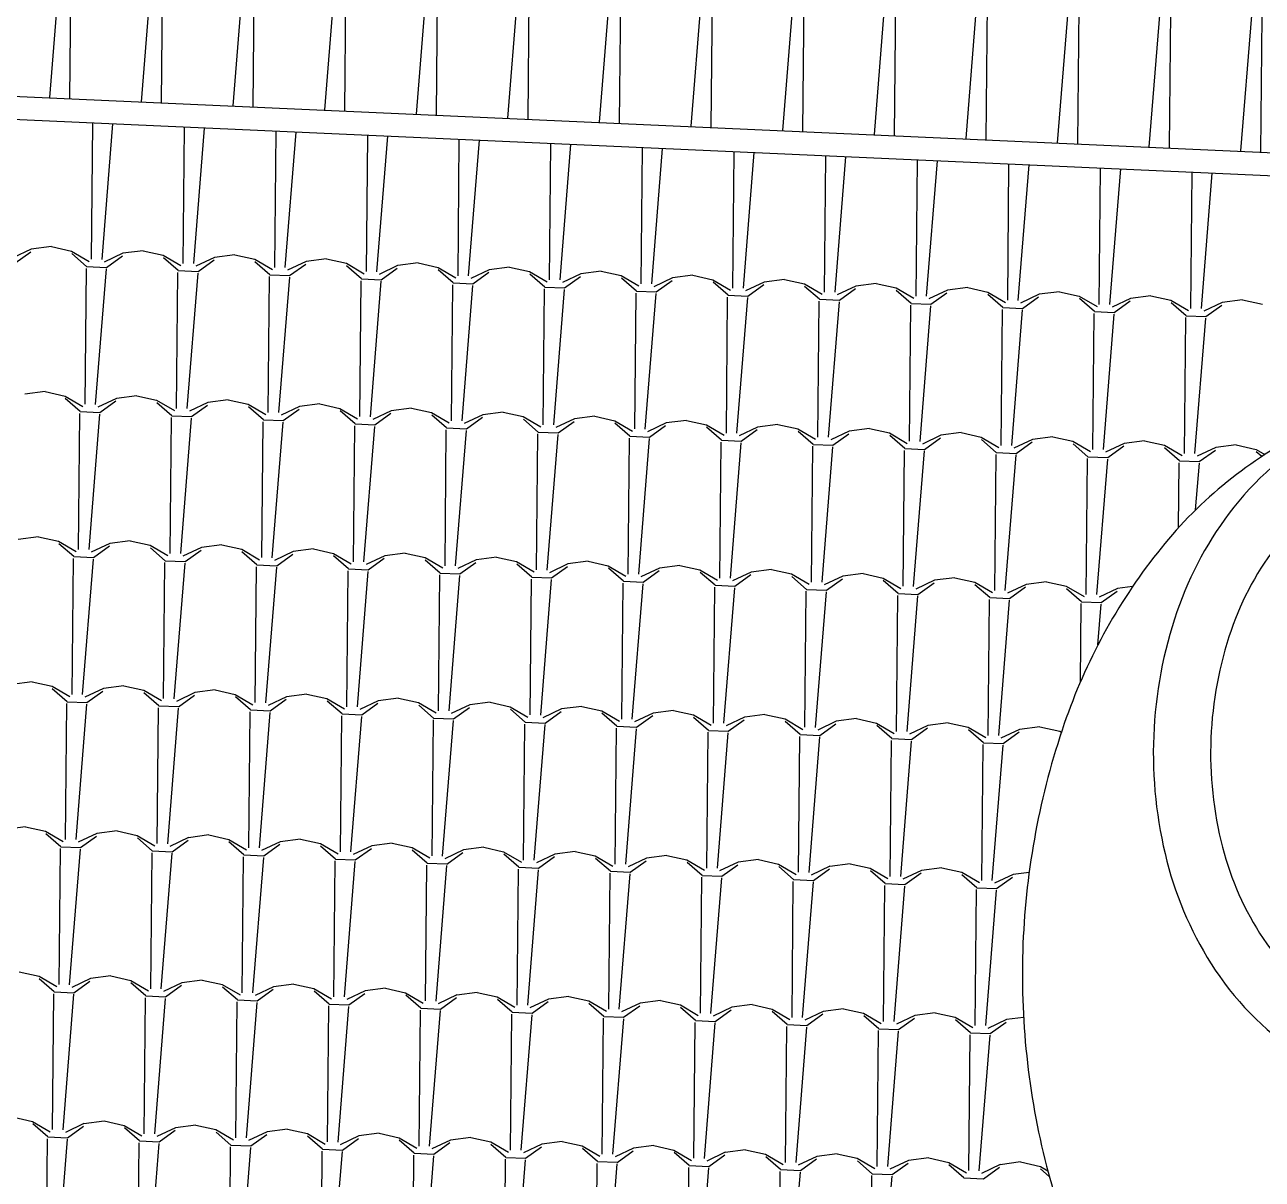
# Model space of a CAD drawing. Extents: x 1037 to 14540, y 1034 to 18285.
# Drawn here: x 8364.6 to 8688.5, y 1367.5 to 1669.6 of the extents above; entities that cross this region are included whole.
import ezdxf

# ---------------------------------------------------------------- set-up
doc = ezdxf.new("R2010")
doc.units = 0
doc.header["$LTSCALE"] = 100
doc.header["$MEASUREMENT"] = 0
doc.layers.get('0').update_dxf_attribs({"color": 240, "linetype": 'CONTINUOUS'})
doc.layers.add('proiezioni', color=252, linetype='CONTINUOUS')
doc.layers.add('retini copertura', color=32, linetype='CONTINUOUS')

# ---------------------------------------------------------------- blocks, each defined once
blk = doc.blocks.new('*X1853')
at = {"color": 0}
for p, q in [((30.4271, 16.0692), (30.4306, 16.4249)), ((30.4548, 16.0688), (30.4831, 16.4234)), ((30.6669, 16.0584), (30.6703, 16.4142)), ((30.6945, 16.0581), (30.7229, 16.4127)), ((30.9067, 16.0477), (30.9101, 16.4034)), ((30.9343, 16.0474), (30.9627, 16.402)), ((31.1464, 16.037), (31.1498, 16.3927)), ((31.1741, 16.0367), (31.2024, 16.3913)), ((31.3862, 16.0262), (31.3896, 16.382)), ((31.4138, 16.0259), (31.4422, 16.3805)), ((31.6259, 16.0155), (31.6294, 16.3712)), ((31.6536, 16.0152), (31.6819, 16.3698)), ((31.8657, 16.0048), (31.8691, 16.3605)), ((31.8933, 16.0045), (31.9217, 16.3591)), ((32.1054, 15.994), (32.1089, 16.3498)), ((32.1331, 15.9938), (32.1614, 16.3484)), ((32.3452, 15.9833), (32.3486, 16.339)), ((32.3729, 15.9831), (32.4012, 16.3377)), ((32.585, 15.9726), (32.5884, 16.3283)), ((32.6126, 15.9723), (32.641, 16.3269)), ((32.8247, 15.9619), (32.8281, 16.3176)), ((32.8524, 15.9616), (32.8807, 16.3162)), ((33.0645, 15.9511), (33.0679, 16.3068)), ((33.0921, 15.9509), (33.1205, 16.3055)), ((33.3042, 15.9404), (33.3077, 16.2961)), ((33.3319, 15.9402), (33.3602, 16.2948)), ((30.3225, 16.1024), (30.2693, 16.0955)), ((30.3225, 16.1024), (30.3749, 16.0908)), ((30.2693, 16.0955), (30.2208, 16.0726)), ((30.2263, 16.0587), (30.2683, 16.0889)), ((30.3748, 16.0908), (30.4211, 16.0637)), ((30.4144, 16.0503), (30.3754, 16.0842)), ((30.5091, 16.0848), (30.4606, 16.0619)), ((30.4661, 16.0479), (30.508, 16.0782)), ((30.5623, 16.0917), (30.5091, 16.0848)), ((30.5623, 16.0917), (30.6146, 16.0801)), ((30.6146, 16.0801), (30.6609, 16.053)), ((30.6542, 16.0395), (30.6151, 16.0734)), ((30.7488, 16.0741), (30.7003, 16.0512)), ((30.7059, 16.0372), (30.7478, 16.0675)), ((30.802, 16.081), (30.7489, 16.074)), ((30.802, 16.081), (30.8544, 16.0693)), ((30.8544, 16.0694), (30.9006, 16.0422)), ((30.9886, 16.0633), (30.9401, 16.0404)), ((31.0418, 16.0702), (30.9886, 16.0633)), ((31.0418, 16.0703), (31.0942, 16.0586)), ((30.4102, 15.6896), (30.4136, 16.0453)), ((30.4144, 16.0503), (30.4661, 16.0479)), ((30.4378, 15.6892), (30.4662, 16.0438)), ((30.6499, 15.6788), (30.6533, 16.0345)), ((30.6542, 16.0395), (30.7058, 16.0372)), ((30.6776, 15.6785), (30.7059, 16.0331)), ((30.894, 16.0288), (30.8549, 16.0627)), ((30.9456, 16.0265), (30.9876, 16.0567)), ((31.0941, 16.0586), (31.1404, 16.0315)), ((31.1337, 16.0181), (31.0946, 16.052)), ((31.2283, 16.0526), (31.1798, 16.0297)), ((31.1854, 16.0157), (31.2273, 16.046)), ((31.2816, 16.0595), (31.2284, 16.0526)), ((31.2816, 16.0595), (31.3339, 16.0479)), ((31.3339, 16.0479), (31.3802, 16.0208)), ((31.3735, 16.0074), (31.3344, 16.0412)), ((31.4681, 16.0419), (31.4196, 16.019)), ((31.4251, 16.005), (31.4671, 16.0353)), ((31.5213, 16.0488), (31.4681, 16.0418)), ((31.5213, 16.0488), (31.5737, 16.0372)), ((31.5736, 16.0372), (31.6199, 16.01)), ((31.7079, 16.0312), (31.6594, 16.0083)), ((31.7611, 16.038), (31.7079, 16.0311)), ((31.7611, 16.0381), (31.8134, 16.0264)), ((30.8897, 15.6681), (30.8931, 16.0238)), ((30.8939, 16.0288), (30.9456, 16.0265)), ((30.9173, 15.6678), (30.9457, 16.0224)), ((31.1294, 15.6574), (31.1329, 16.0131)), ((31.1337, 16.0181), (31.1854, 16.0158)), ((31.1571, 15.657), (31.1854, 16.0116)), ((31.3692, 15.6466), (31.3726, 16.0023)), ((31.3735, 16.0073), (31.4251, 16.005)), ((31.3968, 15.6463), (31.4252, 16.0009)), ((31.6132, 15.9966), (31.5742, 16.0305)), ((31.6649, 15.9943), (31.7068, 16.0245)), ((31.8134, 16.0264), (31.8597, 15.9993)), ((31.853, 15.9859), (31.8139, 16.0198)), ((31.9476, 16.0204), (31.8991, 15.9975)), ((31.9047, 15.9836), (31.9466, 16.0138)), ((32.0008, 16.0273), (31.9477, 16.0204)), ((32.0008, 16.0274), (32.0532, 16.0157)), ((32.0532, 16.0157), (32.0994, 15.9886)), ((32.0928, 15.9752), (32.0537, 16.0091)), ((32.1874, 16.0097), (32.1389, 15.9868)), ((32.1444, 15.9728), (32.1864, 16.0031)), ((32.2406, 16.0166), (32.1874, 16.0097)), ((32.2406, 16.0166), (32.293, 16.005)), ((32.2929, 16.005), (32.3392, 15.9779)), ((32.4271, 15.999), (32.3786, 15.9761)), ((32.4804, 16.0059), (32.4272, 15.9989)), ((32.4804, 16.0059), (32.5327, 15.9943)), ((31.6089, 15.6359), (31.6124, 15.9916)), ((31.6132, 15.9966), (31.6649, 15.9943)), ((31.6366, 15.6356), (31.6649, 15.9902)), ((31.8487, 15.6252), (31.8521, 15.9809)), ((31.853, 15.9859), (31.9046, 15.9836)), ((31.8764, 15.6249), (31.9047, 15.9795)), ((32.0885, 15.6144), (32.0919, 15.9701)), ((32.0927, 15.9752), (32.1444, 15.9729)), ((32.1161, 15.6142), (32.1445, 15.9688)), ((32.3325, 15.9645), (32.2934, 15.9983)), ((32.3842, 15.9621), (32.4261, 15.9924)), ((32.5327, 15.9943), (32.579, 15.9671)), ((32.5723, 15.9537), (32.5332, 15.9876)), ((32.6669, 15.9882), (32.6184, 15.9654)), ((32.6239, 15.9514), (32.6659, 15.9816)), ((32.7201, 15.9951), (32.6669, 15.9882)), ((32.7201, 15.9952), (32.7725, 15.9835)), ((32.7724, 15.9835), (32.8187, 15.9564)), ((32.812, 15.943), (32.773, 15.9769)), ((32.9067, 15.9775), (32.8582, 15.9546)), ((32.8637, 15.9407), (32.9056, 15.9709)), ((32.9599, 15.9844), (32.9067, 15.9775)), ((32.9599, 15.9844), (33.0122, 15.9728)), ((33.0122, 15.9728), (33.0585, 15.9457)), ((33.0518, 15.9323), (33.0127, 15.9662)), ((33.1464, 15.9668), (33.0979, 15.9439)), ((33.1996, 15.9737), (33.1465, 15.9668)), ((33.1996, 15.9737), (33.252, 15.9621)), ((32.3282, 15.6037), (32.3316, 15.9594)), ((32.3325, 15.9644), (32.3842, 15.9621)), ((32.3559, 15.6034), (32.3842, 15.958)), ((32.568, 15.593), (32.5714, 15.9487)), ((32.5723, 15.9537), (32.6239, 15.9514)), ((32.5956, 15.5927), (32.624, 15.9473)), ((32.8077, 15.5822), (32.8112, 15.9379)), ((32.812, 15.943), (32.8637, 15.9407)), ((32.8354, 15.582), (32.8637, 15.9366)), ((33.1035, 15.9299), (33.1454, 15.9602)), ((33.252, 15.9621), (33.2982, 15.935)), ((33.2916, 15.9215), (33.2525, 15.9554)), ((33.3862, 15.9561), (33.3377, 15.9332)), ((33.3432, 15.9192), (33.3852, 15.9495)), ((33.4394, 15.9629), (33.3862, 15.956)), ((33.4394, 15.963), (33.4918, 15.9513)), ((33.0475, 15.5715), (33.0509, 15.9272)), ((33.0518, 15.9323), (33.1034, 15.9299)), ((33.0751, 15.5713), (33.1035, 15.9259)), ((33.2872, 15.5608), (33.2907, 15.9165)), ((33.2915, 15.9215), (33.3432, 15.9192)), ((33.3149, 15.5605), (33.3433, 15.9151)), ((30.3055, 15.7228), (30.2523, 15.7159)), ((30.3055, 15.7228), (30.3579, 15.7112)), ((30.3579, 15.7112), (30.4041, 15.6841)), ((30.5453, 15.7121), (30.4921, 15.7051)), ((30.5453, 15.7121), (30.5976, 15.7005)), ((30.3974, 15.6706), (30.3584, 15.7045)), ((30.4921, 15.7052), (30.4436, 15.6823)), ((30.4491, 15.6683), (30.4911, 15.6986)), ((30.5976, 15.7005), (30.6439, 15.6733)), ((30.6372, 15.6599), (30.5981, 15.6938)), ((30.7318, 15.6944), (30.6833, 15.6716)), ((30.6889, 15.6576), (30.7308, 15.6878)), ((30.7851, 15.7013), (30.7319, 15.6944)), ((30.7851, 15.7014), (30.8374, 15.6897)), ((30.8374, 15.6897), (30.8837, 15.6626)), ((30.877, 15.6492), (30.8379, 15.6831)), ((30.9716, 15.6837), (30.9231, 15.6608)), ((30.9286, 15.6469), (30.9706, 15.6771)), ((31.0248, 15.6906), (30.9716, 15.6837)), ((31.0248, 15.6906), (31.0772, 15.679)), ((31.0771, 15.679), (31.1234, 15.6519)), ((31.2646, 15.6799), (31.2114, 15.673)), ((31.2646, 15.6799), (31.3169, 15.6683)), ((30.3932, 15.3099), (30.3966, 15.6657)), ((30.3974, 15.6706), (30.4491, 15.6683)), ((30.4208, 15.3096), (30.4492, 15.6642)), ((30.6329, 15.2992), (30.6364, 15.6549)), ((30.6372, 15.6599), (30.6889, 15.6576)), ((30.6606, 15.2989), (30.6889, 15.6535)), ((30.8727, 15.2885), (30.8761, 15.6442)), ((30.877, 15.6492), (30.9286, 15.6469)), ((30.9003, 15.2881), (30.9287, 15.6427)), ((31.1167, 15.6385), (31.0777, 15.6723)), ((31.2114, 15.673), (31.1629, 15.6501)), ((31.1684, 15.6361), (31.2103, 15.6664)), ((31.3169, 15.6683), (31.3632, 15.6412)), ((31.3565, 15.6277), (31.3174, 15.6616)), ((31.4511, 15.6623), (31.4026, 15.6394)), ((31.4082, 15.6254), (31.4501, 15.6557)), ((31.5043, 15.6691), (31.4511, 15.6622)), ((31.5043, 15.6692), (31.5567, 15.6575)), ((31.5567, 15.6576), (31.6029, 15.6304)), ((31.5962, 15.617), (31.5572, 15.6509)), ((31.6909, 15.6515), (31.6424, 15.6286)), ((31.6479, 15.6147), (31.6899, 15.6449)), ((31.7441, 15.6584), (31.6909, 15.6515)), ((31.7441, 15.6585), (31.7965, 15.6468)), ((31.7964, 15.6468), (31.8427, 15.6197)), ((31.9839, 15.6477), (31.9307, 15.6408)), ((31.9839, 15.6477), (32.0362, 15.6361)), ((31.1124, 15.2777), (31.1159, 15.6335)), ((31.1167, 15.6385), (31.1684, 15.6361)), ((31.1401, 15.2774), (31.1684, 15.632)), ((31.3522, 15.267), (31.3556, 15.6227)), ((31.3565, 15.6277), (31.4081, 15.6254)), ((31.3799, 15.2667), (31.4082, 15.6213)), ((31.592, 15.2563), (31.5954, 15.612)), ((31.5962, 15.617), (31.6479, 15.6147)), ((31.6196, 15.256), (31.648, 15.6106)), ((31.836, 15.6063), (31.7969, 15.6402)), ((31.9306, 15.6408), (31.8821, 15.6179)), ((31.8877, 15.6039), (31.9296, 15.6342)), ((32.0362, 15.6361), (32.0825, 15.609)), ((32.0758, 15.5956), (32.0367, 15.6294)), ((32.1704, 15.6301), (32.1219, 15.6072)), ((32.1274, 15.5932), (32.1694, 15.6235)), ((32.2236, 15.637), (32.1704, 15.63)), ((32.2236, 15.637), (32.276, 15.6254)), ((32.2759, 15.6254), (32.3222, 15.5982)), ((32.3155, 15.5848), (32.2765, 15.6187)), ((32.4102, 15.6194), (32.3616, 15.5965)), ((32.3672, 15.5825), (32.4091, 15.6127)), ((32.4634, 15.6262), (32.4102, 15.6193)), ((32.4634, 15.6263), (32.5157, 15.6146)), ((32.5157, 15.6146), (32.562, 15.5875)), ((32.7031, 15.6155), (32.6499, 15.6086)), ((32.7031, 15.6156), (32.7555, 15.6039)), ((31.8317, 15.2455), (31.8351, 15.6013)), ((31.836, 15.6063), (31.8877, 15.604)), ((31.8594, 15.2453), (31.8877, 15.5999)), ((32.0715, 15.2348), (32.0749, 15.5905)), ((32.0758, 15.5955), (32.1274, 15.5932)), ((32.0991, 15.2345), (32.1275, 15.5891)), ((32.3112, 15.2241), (32.3147, 15.5798)), ((32.3155, 15.5848), (32.3672, 15.5825)), ((32.3389, 15.2238), (32.3672, 15.5784)), ((32.5553, 15.5741), (32.5162, 15.608)), ((32.6499, 15.6086), (32.6014, 15.5857)), ((32.607, 15.5718), (32.6489, 15.602)), ((32.7555, 15.6039), (32.8017, 15.5768)), ((32.795, 15.5634), (32.756, 15.5973)), ((32.8897, 15.5979), (32.8412, 15.575)), ((32.8467, 15.561), (32.8887, 15.5913)), ((32.9429, 15.6048), (32.8897, 15.5979)), ((32.9429, 15.6048), (32.9953, 15.5932)), ((32.9952, 15.5932), (33.0415, 15.5661)), ((33.0348, 15.5526), (32.9957, 15.5865)), ((33.1294, 15.5872), (33.0809, 15.5643)), ((33.0865, 15.5503), (33.1284, 15.5806)), ((33.1827, 15.5941), (33.1295, 15.5871)), ((33.1827, 15.5941), (33.235, 15.5825)), ((33.235, 15.5825), (33.2813, 15.5553)), ((33.4224, 15.5833), (33.3692, 15.5764)), ((33.4224, 15.5834), (33.4748, 15.5717)), ((32.551, 15.2133), (32.5544, 15.5691)), ((32.5553, 15.5741), (32.6069, 15.5718)), ((32.5786, 15.2131), (32.607, 15.5677)), ((32.7907, 15.2026), (32.7942, 15.5583)), ((32.795, 15.5634), (32.8467, 15.5611)), ((32.8184, 15.2024), (32.8468, 15.557)), ((33.0305, 15.1919), (33.0339, 15.5476)), ((33.0348, 15.5526), (33.0865, 15.5503)), ((33.0582, 15.1916), (33.0865, 15.5462)), ((33.2746, 15.5419), (33.2355, 15.5758)), ((33.3692, 15.5764), (33.3207, 15.5536)), ((33.3262, 15.5396), (33.3682, 15.5698)), ((33.4747, 15.5717), (33.4979, 15.5582)), ((33.4895, 15.5527), (33.4753, 15.5651)), ((33.272, 15.3671), (33.2737, 15.5369)), ((33.2746, 15.5419), (33.3262, 15.5396)), ((33.3165, 15.4131), (33.3263, 15.5355)), ((30.2885, 15.3432), (30.2354, 15.3362)), ((30.2885, 15.3432), (30.3409, 15.3316)), ((30.3409, 15.3316), (30.3871, 15.3044)), ((30.3805, 15.291), (30.3414, 15.3249)), ((30.4751, 15.3256), (30.4266, 15.3027)), ((30.4321, 15.2887), (30.4741, 15.3189)), ((30.5283, 15.3324), (30.4751, 15.3255)), ((30.5283, 15.3325), (30.5807, 15.3208)), ((30.5806, 15.3208), (30.6269, 15.2937)), ((30.7681, 15.3217), (30.7149, 15.3148)), ((30.7681, 15.3217), (30.8204, 15.3101)), ((30.3762, 14.9303), (30.3796, 15.286)), ((30.3804, 15.291), (30.4321, 15.2887)), ((30.6202, 15.2803), (30.5811, 15.3142)), ((30.7149, 15.3148), (30.6663, 15.2919)), ((30.6719, 15.278), (30.7138, 15.3082)), ((30.8204, 15.3101), (30.8667, 15.283)), ((30.86, 15.2696), (30.8209, 15.3035)), ((30.9546, 15.3041), (30.9061, 15.2812)), ((30.9117, 15.2672), (30.9536, 15.2975)), ((31.0078, 15.311), (30.9546, 15.3041)), ((31.0078, 15.311), (31.0602, 15.2994)), ((31.0602, 15.2994), (31.1064, 15.2723)), ((31.0997, 15.2588), (31.0607, 15.2927)), ((31.1944, 15.2934), (31.1459, 15.2705)), ((31.1514, 15.2565), (31.1934, 15.2868)), ((31.2476, 15.3003), (31.1944, 15.2933)), ((31.2476, 15.3003), (31.2999, 15.2886)), ((31.2999, 15.2887), (31.3462, 15.2615)), ((31.4873, 15.2895), (31.4342, 15.2826)), ((31.4873, 15.2896), (31.5397, 15.2779)), ((30.4038, 14.93), (30.4322, 15.2846)), ((30.6159, 14.9196), (30.6194, 15.2753)), ((30.6202, 15.2803), (30.6719, 15.278)), ((30.6436, 14.9192), (30.6719, 15.2738)), ((30.8557, 14.9089), (30.8591, 15.2646)), ((30.86, 15.2696), (30.9116, 15.2672)), ((30.8833, 14.9085), (30.9117, 15.2631)), ((31.0955, 14.8981), (31.0989, 15.2538)), ((31.0997, 15.2588), (31.1514, 15.2565)), ((31.3395, 15.2481), (31.3004, 15.282)), ((31.4341, 15.2826), (31.3856, 15.2598)), ((31.3912, 15.2458), (31.4331, 15.276)), ((31.5397, 15.2779), (31.5859, 15.2508)), ((31.5793, 15.2374), (31.5402, 15.2713)), ((31.6739, 15.2719), (31.6254, 15.249)), ((31.6309, 15.2351), (31.6729, 15.2653)), ((31.7271, 15.2788), (31.6739, 15.2719)), ((31.7271, 15.2788), (31.7795, 15.2672)), ((31.7794, 15.2672), (31.8257, 15.2401)), ((31.819, 15.2267), (31.7799, 15.2605)), ((31.9137, 15.2612), (31.8651, 15.2383)), ((31.8707, 15.2243), (31.9126, 15.2546)), ((31.9669, 15.2681), (31.9137, 15.2611)), ((31.9669, 15.2681), (32.0192, 15.2565)), ((32.0192, 15.2565), (32.0655, 15.2294)), ((32.2066, 15.2573), (32.1534, 15.2504)), ((32.2066, 15.2574), (32.259, 15.2457)), ((31.1231, 14.8978), (31.1515, 15.2524)), ((31.3352, 14.8874), (31.3386, 15.2431)), ((31.3395, 15.2481), (31.3912, 15.2458)), ((31.3629, 14.8871), (31.3912, 15.2417)), ((31.575, 14.8767), (31.5784, 15.2324)), ((31.5792, 15.2374), (31.6309, 15.2351)), ((31.6026, 14.8764), (31.631, 15.231)), ((31.8147, 14.8659), (31.8182, 15.2216)), ((31.819, 15.2267), (31.8707, 15.2243)), ((32.0588, 15.2159), (32.0197, 15.2498)), ((32.1534, 15.2505), (32.1049, 15.2276)), ((32.1105, 15.2136), (32.1524, 15.2439)), ((32.259, 15.2458), (32.3052, 15.2186)), ((32.2985, 15.2052), (32.2595, 15.2391)), ((32.3932, 15.2397), (32.3447, 15.2168)), ((32.3502, 15.2029), (32.3922, 15.2331)), ((32.4464, 15.2466), (32.3932, 15.2397)), ((32.4464, 15.2467), (32.4987, 15.235)), ((32.4987, 15.235), (32.545, 15.2079)), ((32.5383, 15.1945), (32.4992, 15.2284)), ((32.6329, 15.229), (32.5844, 15.2061)), ((32.59, 15.1921), (32.6319, 15.2224)), ((32.6862, 15.2359), (32.633, 15.229)), ((32.6861, 15.2359), (32.7385, 15.2243)), ((32.7385, 15.2243), (32.7847, 15.1972)), ((32.9259, 15.2252), (32.8727, 15.2182)), ((32.9259, 15.2252), (32.9783, 15.2136)), ((31.8424, 14.8656), (31.8707, 15.2202)), ((32.0545, 14.8552), (32.0579, 15.2109)), ((32.0588, 15.2159), (32.1104, 15.2136)), ((32.0821, 14.8549), (32.1105, 15.2095)), ((32.2942, 14.8445), (32.2977, 15.2002)), ((32.2985, 15.2052), (32.3502, 15.2029)), ((32.3219, 14.8442), (32.3503, 15.1988)), ((32.534, 14.8337), (32.5374, 15.1894)), ((32.5383, 15.1945), (32.59, 15.1922)), ((32.7781, 15.1838), (32.739, 15.2176)), ((32.8727, 15.2183), (32.8242, 15.1954)), ((32.8297, 15.1814), (32.8717, 15.2117)), ((32.9782, 15.2136), (33.0245, 15.1864)), ((33.0178, 15.173), (32.9787, 15.2069)), ((33.1124, 15.2076), (33.0639, 15.1847)), ((33.0695, 15.1707), (33.1114, 15.2009)), ((33.1516, 15.2126), (33.1125, 15.2075)), ((32.5617, 14.8335), (32.59, 15.1881)), ((32.7738, 14.823), (32.7772, 15.1787)), ((32.778, 15.1837), (32.8297, 15.1814)), ((32.8014, 14.8227), (32.8298, 15.1773)), ((33.015, 14.9629), (33.0169, 15.168)), ((33.0178, 15.173), (33.0695, 15.1707)), ((33.061, 15.06), (33.0695, 15.1666)), ((30.2716, 14.9635), (30.2184, 14.9566)), ((30.2716, 14.9636), (30.3239, 14.9519)), ((30.3239, 14.952), (30.3702, 14.9248)), ((30.3635, 14.9114), (30.3244, 14.9453)), ((30.4581, 14.9459), (30.4096, 14.923)), ((30.4151, 14.9091), (30.4571, 14.9393)), ((30.5113, 14.9528), (30.4581, 14.9459)), ((30.5113, 14.9528), (30.5637, 14.9412)), ((30.5637, 14.9412), (30.6099, 14.9141)), ((30.6032, 14.9007), (30.5642, 14.9346)), ((30.6979, 14.9352), (30.6494, 14.9123)), ((30.7511, 14.9421), (30.6979, 14.9352)), ((30.7511, 14.9421), (30.8034, 14.9305)), ((30.8034, 14.9305), (30.8497, 14.9034)), ((30.9908, 14.9314), (30.9377, 14.9244)), ((30.9908, 14.9314), (31.0432, 14.9197)), ((30.3592, 14.5507), (30.3626, 14.9064)), ((30.3635, 14.9114), (30.4151, 14.9091)), ((30.3868, 14.5503), (30.4152, 14.9049)), ((30.6032, 14.9007), (30.6549, 14.8984)), ((30.6549, 14.8983), (30.6969, 14.9286)), ((30.843, 14.89), (30.8039, 14.9238)), ((30.9376, 14.9245), (30.8891, 14.9016)), ((30.8947, 14.8876), (30.9366, 14.9179)), ((31.0432, 14.9198), (31.0894, 14.8926)), ((31.0828, 14.8792), (31.0437, 14.9131)), ((31.1774, 14.9138), (31.1289, 14.8909)), ((31.1344, 14.8769), (31.1764, 14.9071)), ((31.2306, 14.9206), (31.1774, 14.9137)), ((31.2306, 14.9207), (31.283, 14.909)), ((31.2829, 14.909), (31.3292, 14.8819)), ((31.3225, 14.8685), (31.2834, 14.9024)), ((31.4171, 14.903), (31.3686, 14.8801)), ((31.4704, 14.9099), (31.4172, 14.903)), ((31.4704, 14.9099), (31.5227, 14.8983)), ((31.5227, 14.8983), (31.569, 14.8712)), ((31.7101, 14.8992), (31.6569, 14.8923)), ((31.7101, 14.8992), (31.7625, 14.8876)), ((30.599, 14.54), (30.6024, 14.8957)), ((30.6266, 14.5396), (30.655, 14.8942)), ((30.8387, 14.5292), (30.8421, 14.8849)), ((30.843, 14.8899), (30.8946, 14.8876)), ((30.8664, 14.5289), (30.8947, 14.8835)), ((31.0785, 14.5185), (31.0819, 14.8742)), ((31.0827, 14.8792), (31.1344, 14.8769)), ((31.1061, 14.5182), (31.1345, 14.8728)), ((31.3225, 14.8685), (31.3742, 14.8662)), ((31.3742, 14.8662), (31.4161, 14.8964)), ((31.5623, 14.8578), (31.5232, 14.8917)), ((31.6569, 14.8923), (31.6084, 14.8694)), ((31.6139, 14.8554), (31.6559, 14.8857)), ((31.7625, 14.8876), (31.8087, 14.8605)), ((31.802, 14.847), (31.763, 14.8809)), ((31.8967, 14.8816), (31.8482, 14.8587)), ((31.8537, 14.8447), (31.8957, 14.875)), ((31.9499, 14.8884), (31.8967, 14.8815)), ((31.9499, 14.8885), (32.0022, 14.8768)), ((32.0022, 14.8769), (32.0485, 14.8497)), ((32.0418, 14.8363), (32.0027, 14.8702)), ((32.1364, 14.8708), (32.0879, 14.848)), ((32.1896, 14.8777), (32.1365, 14.8708)), ((32.1896, 14.8778), (32.242, 14.8661)), ((32.242, 14.8661), (32.2882, 14.839)), ((32.4294, 14.867), (32.3762, 14.8601)), ((32.4294, 14.867), (32.4818, 14.8554)), ((31.3182, 14.5078), (31.3217, 14.8635)), ((31.3459, 14.5075), (31.3742, 14.8621)), ((31.558, 14.497), (31.5614, 14.8528)), ((31.5623, 14.8578), (31.6139, 14.8554)), ((31.5856, 14.4967), (31.614, 14.8513)), ((31.7977, 14.4863), (31.8012, 14.842)), ((31.802, 14.847), (31.8537, 14.8447)), ((31.8254, 14.486), (31.8537, 14.8406)), ((32.0418, 14.8363), (32.0935, 14.834)), ((32.0935, 14.834), (32.1354, 14.8642)), ((32.2816, 14.8256), (32.2425, 14.8595)), ((32.3762, 14.8601), (32.3277, 14.8372)), ((32.3332, 14.8232), (32.3752, 14.8535)), ((32.4817, 14.8554), (32.528, 14.8283)), ((32.5213, 14.8149), (32.4822, 14.8487)), ((32.6159, 14.8494), (32.5674, 14.8265)), ((32.573, 14.8125), (32.6149, 14.8428)), ((32.6692, 14.8563), (32.616, 14.8493)), ((32.6692, 14.8563), (32.7215, 14.8447)), ((32.7215, 14.8447), (32.7678, 14.8175)), ((32.7611, 14.8041), (32.722, 14.838)), ((32.8557, 14.8387), (32.8072, 14.8158)), ((32.9089, 14.8455), (32.8557, 14.8386)), ((32.9089, 14.8456), (32.9613, 14.8339)), ((32.9613, 14.834), (32.9653, 14.8316)), ((32.0375, 14.4756), (32.0409, 14.8313)), ((32.0652, 14.4753), (32.0935, 14.8299)), ((32.2773, 14.4648), (32.2807, 14.8206)), ((32.2815, 14.8256), (32.3332, 14.8233)), ((32.3049, 14.4646), (32.3333, 14.8192)), ((32.517, 14.4541), (32.5204, 14.8098)), ((32.5213, 14.8148), (32.573, 14.8125)), ((32.5447, 14.4538), (32.573, 14.8084)), ((32.7611, 14.8041), (32.8127, 14.8018)), ((32.8127, 14.8018), (32.8547, 14.8321)), ((32.9634, 14.8259), (32.9618, 14.8273)), ((32.7568, 14.4434), (32.7602, 14.7991)), ((32.7844, 14.4431), (32.8128, 14.7977)), ((30.2546, 14.5839), (30.2014, 14.577)), ((30.2546, 14.584), (30.3069, 14.5723)), ((30.3069, 14.5723), (30.3532, 14.5452)), ((30.3465, 14.5318), (30.3074, 14.5657)), ((30.4411, 14.5663), (30.3926, 14.5434)), ((30.3982, 14.5294), (30.4401, 14.5597)), ((30.4943, 14.5732), (30.4412, 14.5663)), ((30.4943, 14.5732), (30.5467, 14.5616)), ((30.5467, 14.5616), (30.5929, 14.5345)), ((30.5862, 14.5211), (30.5472, 14.5549)), ((30.6809, 14.5556), (30.6324, 14.5327)), ((30.6379, 14.5187), (30.6799, 14.549)), ((30.7341, 14.5625), (30.6809, 14.5555)), ((30.7341, 14.5625), (30.7865, 14.5509)), ((30.7864, 14.5509), (30.8327, 14.5237)), ((30.826, 14.5103), (30.7869, 14.5442)), ((30.9206, 14.5449), (30.8721, 14.522)), ((30.9739, 14.5517), (30.9207, 14.5448)), ((30.9739, 14.5518), (31.0262, 14.5401)), ((30.3422, 14.1711), (30.3456, 14.5268)), ((30.3465, 14.5318), (30.3981, 14.5295)), ((30.3699, 14.1707), (30.3982, 14.5253)), ((30.582, 14.1603), (30.5854, 14.5161)), ((30.5862, 14.521), (30.6379, 14.5187)), ((30.6096, 14.16), (30.638, 14.5146)), ((30.826, 14.5103), (30.8777, 14.508)), ((30.8777, 14.508), (30.9196, 14.5382)), ((31.0262, 14.5401), (31.0725, 14.513)), ((31.0658, 14.4996), (31.0267, 14.5335)), ((31.1604, 14.5341), (31.1119, 14.5112)), ((31.1174, 14.4973), (31.1594, 14.5275)), ((31.2136, 14.541), (31.1604, 14.5341)), ((31.2136, 14.541), (31.266, 14.5294)), ((31.266, 14.5294), (31.3122, 14.5023)), ((31.3055, 14.4889), (31.2665, 14.5228)), ((31.4002, 14.5234), (31.3517, 14.5005)), ((31.3572, 14.4865), (31.3991, 14.5168)), ((31.4534, 14.5303), (31.4002, 14.5234)), ((31.4534, 14.5303), (31.5057, 14.5187)), ((31.5057, 14.5187), (31.552, 14.4916)), ((31.5453, 14.4781), (31.5062, 14.512)), ((31.6399, 14.5127), (31.5914, 14.4898)), ((31.6931, 14.5195), (31.64, 14.5126)), ((31.6931, 14.5196), (31.7455, 14.5079)), ((31.9329, 14.5088), (31.8797, 14.5019)), ((31.9329, 14.5089), (31.9853, 14.4972)), ((30.8217, 14.1496), (30.8252, 14.5053)), ((30.8494, 14.1493), (30.8777, 14.5039)), ((31.0615, 14.1389), (31.0649, 14.4946)), ((31.0658, 14.4996), (31.1174, 14.4973)), ((31.0891, 14.1386), (31.1175, 14.4932)), ((31.3012, 14.1281), (31.3047, 14.4839)), ((31.3055, 14.4889), (31.3572, 14.4866)), ((31.3289, 14.1278), (31.3572, 14.4824)), ((31.5453, 14.4781), (31.5969, 14.4758)), ((31.597, 14.4758), (31.6389, 14.5061)), ((31.7455, 14.508), (31.7917, 14.4808)), ((31.7851, 14.4674), (31.746, 14.5013)), ((31.8797, 14.5019), (31.8312, 14.4791)), ((31.8367, 14.4651), (31.8787, 14.4953)), ((31.9852, 14.4972), (32.0315, 14.4701)), ((32.0248, 14.4567), (31.9857, 14.4906)), ((32.1194, 14.4912), (32.0709, 14.4683)), ((32.0765, 14.4544), (32.1184, 14.4846)), ((32.1727, 14.4981), (32.1195, 14.4912)), ((32.1727, 14.4981), (32.225, 14.4865)), ((32.225, 14.4865), (32.2713, 14.4594)), ((32.2646, 14.446), (32.2255, 14.4799)), ((32.3592, 14.4805), (32.3107, 14.4576)), ((32.4124, 14.4874), (32.3592, 14.4804)), ((32.4124, 14.4874), (32.4648, 14.4758)), ((32.6522, 14.4766), (32.599, 14.4697)), ((32.6522, 14.4767), (32.7045, 14.465)), ((31.541, 14.1174), (31.5444, 14.4731)), ((31.5687, 14.1171), (31.597, 14.4717)), ((31.7808, 14.1067), (31.7842, 14.4624)), ((31.785, 14.4674), (31.8367, 14.4651)), ((31.8084, 14.1064), (31.8368, 14.461)), ((32.0205, 14.096), (32.0239, 14.4517)), ((32.0248, 14.4567), (32.0765, 14.4544)), ((32.0482, 14.0957), (32.0765, 14.4503)), ((32.2646, 14.446), (32.3162, 14.4436)), ((32.3162, 14.4436), (32.3582, 14.4739)), ((32.4648, 14.4758), (32.511, 14.4487)), ((32.5043, 14.4352), (32.4653, 14.4691)), ((32.599, 14.4698), (32.5505, 14.4469)), ((32.556, 14.4329), (32.5979, 14.4632)), ((32.7045, 14.4651), (32.7508, 14.4379)), ((32.7441, 14.4245), (32.705, 14.4584)), ((32.8387, 14.459), (32.7902, 14.4361)), ((32.7958, 14.4222), (32.8377, 14.4524)), ((32.8809, 14.4645), (32.8388, 14.459)), ((32.2603, 14.0852), (32.2637, 14.4409)), ((32.2879, 14.085), (32.3163, 14.4396)), ((32.5, 14.0745), (32.5035, 14.4302)), ((32.5043, 14.4352), (32.556, 14.4329)), ((32.5277, 14.0742), (32.556, 14.4288)), ((32.7398, 14.0638), (32.7432, 14.4195)), ((32.7441, 14.4245), (32.7957, 14.4222)), ((32.7674, 14.0635), (32.7958, 14.4181)), ((30.2376, 14.2043), (30.2899, 14.1927)), ((30.2899, 14.1927), (30.3362, 14.1656)), ((30.3295, 14.1522), (30.2904, 14.186)), ((30.4241, 14.1867), (30.3756, 14.1638)), ((30.4774, 14.1936), (30.4242, 14.1866)), ((30.4773, 14.1936), (30.5297, 14.182)), ((30.3812, 14.1498), (30.4231, 14.1801)), ((30.5297, 14.182), (30.576, 14.1549)), ((30.5693, 14.1414), (30.5302, 14.1753)), ((30.6639, 14.176), (30.6154, 14.1531)), ((30.6209, 14.1391), (30.6629, 14.1694)), ((30.7171, 14.1828), (30.6639, 14.1759)), ((30.7171, 14.1829), (30.7695, 14.1712)), ((30.7694, 14.1713), (30.8157, 14.1441)), ((30.809, 14.1307), (30.7699, 14.1646)), ((30.9037, 14.1652), (30.8551, 14.1423)), ((30.8607, 14.1284), (30.9026, 14.1586)), ((30.9569, 14.1721), (30.9037, 14.1652)), ((30.9569, 14.1721), (31.0092, 14.1605)), ((31.0092, 14.1605), (31.0555, 14.1334)), ((31.0488, 14.12), (31.0097, 14.1539)), ((31.1434, 14.1545), (31.0949, 14.1316)), ((31.1966, 14.1614), (31.1434, 14.1545)), ((31.1966, 14.1614), (31.249, 14.1498)), ((30.3252, 13.7915), (30.3287, 14.1472)), ((30.3295, 14.1522), (30.3812, 14.1498)), ((30.3529, 13.7911), (30.3812, 14.1457)), ((30.565, 13.7807), (30.5684, 14.1364)), ((30.5693, 14.1414), (30.6209, 14.1391)), ((30.5926, 13.7804), (30.621, 14.135)), ((30.8047, 13.77), (30.8082, 14.1257)), ((30.809, 14.1307), (30.8607, 14.1284)), ((30.8324, 13.7697), (30.8607, 14.1243)), ((31.1005, 14.1176), (31.1424, 14.1479)), ((31.249, 14.1498), (31.2952, 14.1227)), ((31.2885, 14.1093), (31.2495, 14.1431)), ((31.3832, 14.1438), (31.3347, 14.1209)), ((31.3402, 14.1069), (31.3822, 14.1372)), ((31.4364, 14.1507), (31.3832, 14.1437)), ((31.4364, 14.1507), (31.4887, 14.139)), ((31.4887, 14.1391), (31.535, 14.1119)), ((31.5283, 14.0985), (31.4892, 14.1324)), ((31.6229, 14.1331), (31.5744, 14.1102)), ((31.58, 14.0962), (31.6219, 14.1264)), ((31.6762, 14.1399), (31.623, 14.133)), ((31.6761, 14.14), (31.7285, 14.1283)), ((31.7285, 14.1283), (31.7748, 14.1012)), ((31.7681, 14.0878), (31.729, 14.1217)), ((31.8627, 14.1223), (31.8142, 14.0994)), ((31.9159, 14.1292), (31.8627, 14.1223)), ((31.9159, 14.1292), (31.9683, 14.1176)), ((31.0445, 13.7593), (31.0479, 14.115)), ((31.0488, 14.12), (31.1004, 14.1177)), ((31.0722, 13.7589), (31.1005, 14.1135)), ((31.2843, 13.7485), (31.2877, 14.1042)), ((31.2885, 14.1092), (31.3402, 14.1069)), ((31.3119, 13.7482), (31.3403, 14.1028)), ((31.524, 13.7378), (31.5274, 14.0935)), ((31.5283, 14.0985), (31.58, 14.0962)), ((31.5517, 13.7375), (31.58, 14.0921)), ((31.7681, 14.0878), (31.8197, 14.0855)), ((31.8197, 14.0855), (31.8617, 14.1157)), ((31.9682, 14.1176), (32.0145, 14.0905)), ((32.0078, 14.0771), (31.9687, 14.111)), ((32.1025, 14.1116), (32.0539, 14.0887)), ((32.0595, 14.0747), (32.1014, 14.105)), ((32.1557, 14.1185), (32.1025, 14.1115)), ((32.1557, 14.1185), (32.208, 14.1069)), ((32.208, 14.1069), (32.2543, 14.0798)), ((32.2476, 14.0663), (32.2085, 14.1002)), ((32.3422, 14.1009), (32.2937, 14.078)), ((32.2993, 14.064), (32.3412, 14.0943)), ((32.3954, 14.1077), (32.3422, 14.1008)), ((32.3954, 14.1078), (32.4478, 14.0961)), ((32.4478, 14.0962), (32.494, 14.069)), ((32.4873, 14.0556), (32.4483, 14.0895)), ((32.582, 14.0901), (32.5335, 14.0673)), ((32.6352, 14.097), (32.582, 14.0901)), ((32.6352, 14.0971), (32.6875, 14.0854)), ((31.7638, 13.7271), (31.7672, 14.0828)), ((31.7914, 13.7268), (31.8198, 14.0814)), ((32.0035, 13.7163), (32.007, 14.072)), ((32.0078, 14.0771), (32.0595, 14.0748)), ((32.0312, 13.7161), (32.0595, 14.0707)), ((32.2433, 13.7056), (32.2467, 14.0613)), ((32.2476, 14.0663), (32.2992, 14.064)), ((32.2709, 13.7053), (32.2993, 14.0599)), ((32.4873, 14.0556), (32.539, 14.0533)), ((32.539, 14.0533), (32.581, 14.0835)), ((32.6875, 14.0854), (32.7338, 14.0583)), ((32.7271, 14.0449), (32.688, 14.0788)), ((32.8217, 14.0794), (32.7732, 14.0565)), ((32.7788, 14.0426), (32.8207, 14.0728)), ((32.8663, 14.0852), (32.8218, 14.0794)), ((32.483, 13.6949), (32.4865, 14.0506)), ((32.5107, 13.6946), (32.5391, 14.0492)), ((32.7228, 13.6841), (32.7262, 14.0398)), ((32.7271, 14.0449), (32.7788, 14.0426)), ((32.7505, 13.6839), (32.7788, 14.0385)), ((30.2206, 13.8247), (30.273, 13.8131)), ((30.2729, 13.8131), (30.3192, 13.786)), ((30.3125, 13.7725), (30.2734, 13.8064)), ((30.4071, 13.8071), (30.3586, 13.7842)), ((30.3642, 13.7702), (30.4061, 13.8005)), ((30.4604, 13.8139), (30.4072, 13.807)), ((30.4604, 13.814), (30.5127, 13.8023)), ((30.5127, 13.8024), (30.559, 13.7752)), ((30.6469, 13.7963), (30.5984, 13.7735)), ((30.7001, 13.8032), (30.6469, 13.7963)), ((30.7001, 13.8033), (30.7525, 13.7916)), ((30.3082, 13.4118), (30.3117, 13.7676)), ((30.3125, 13.7725), (30.3642, 13.7702)), ((30.3359, 13.4115), (30.3642, 13.7661)), ((30.5523, 13.7618), (30.5132, 13.7957)), ((30.604, 13.7595), (30.6459, 13.7897)), ((30.7525, 13.7916), (30.7987, 13.7645)), ((30.792, 13.7511), (30.753, 13.785)), ((30.8867, 13.7856), (30.8382, 13.7627)), ((30.8437, 13.7488), (30.8857, 13.779)), ((30.9399, 13.7925), (30.8867, 13.7856)), ((30.9399, 13.7925), (30.9922, 13.7809)), ((30.9922, 13.7809), (31.0385, 13.7538)), ((31.0318, 13.7404), (30.9927, 13.7742)), ((31.1264, 13.7749), (31.0779, 13.752)), ((31.0835, 13.738), (31.1254, 13.7683)), ((31.1796, 13.7818), (31.1265, 13.7748)), ((31.1796, 13.7818), (31.232, 13.7702)), ((31.232, 13.7702), (31.2783, 13.7431)), ((31.3662, 13.7642), (31.3177, 13.7413)), ((31.4194, 13.771), (31.3662, 13.7641)), ((31.4194, 13.7711), (31.4718, 13.7594)), ((30.548, 13.4011), (30.5514, 13.7568)), ((30.5523, 13.7618), (30.6039, 13.7595)), ((30.5757, 13.4008), (30.604, 13.7554)), ((30.7878, 13.3904), (30.7912, 13.7461)), ((30.792, 13.7511), (30.8437, 13.7488)), ((30.8154, 13.39), (30.8438, 13.7446)), ((31.0275, 13.3796), (31.0309, 13.7354)), ((31.0318, 13.7404), (31.0835, 13.738)), ((31.0552, 13.3793), (31.0835, 13.7339)), ((31.2716, 13.7296), (31.2325, 13.7635)), ((31.3232, 13.7273), (31.3652, 13.7576)), ((31.4717, 13.7595), (31.518, 13.7323)), ((31.5113, 13.7189), (31.4722, 13.7528)), ((31.6059, 13.7534), (31.5574, 13.7305)), ((31.563, 13.7166), (31.6049, 13.7468)), ((31.6592, 13.7603), (31.606, 13.7534)), ((31.6592, 13.7603), (31.7115, 13.7487)), ((31.7115, 13.7487), (31.7578, 13.7216)), ((31.7511, 13.7082), (31.712, 13.7421)), ((31.8457, 13.7427), (31.7972, 13.7198)), ((31.8028, 13.7058), (31.8447, 13.7361)), ((31.8989, 13.7496), (31.8457, 13.7427)), ((31.8989, 13.7496), (31.9513, 13.738)), ((31.9513, 13.738), (31.9975, 13.7109)), ((32.0855, 13.732), (32.037, 13.7091)), ((32.1387, 13.7388), (32.0855, 13.7319)), ((32.1387, 13.7389), (32.191, 13.7272)), ((31.2673, 13.3689), (31.2707, 13.7246)), ((31.2715, 13.7296), (31.3232, 13.7273)), ((31.2949, 13.3686), (31.3233, 13.7232)), ((31.507, 13.3582), (31.5105, 13.7139)), ((31.5113, 13.7189), (31.563, 13.7166)), ((31.5347, 13.3579), (31.563, 13.7125)), ((31.7468, 13.3474), (31.7502, 13.7032)), ((31.7511, 13.7082), (31.8027, 13.7059)), ((31.7744, 13.3472), (31.8028, 13.7018)), ((31.9908, 13.6975), (31.9518, 13.7313)), ((32.0425, 13.6951), (32.0845, 13.7254)), ((32.191, 13.7273), (32.2373, 13.7001)), ((32.2306, 13.6867), (32.1915, 13.7206)), ((32.3252, 13.7213), (32.2767, 13.6984)), ((32.2823, 13.6844), (32.3242, 13.7146)), ((32.3785, 13.7281), (32.3253, 13.7212)), ((32.3784, 13.7282), (32.4308, 13.7165)), ((32.4308, 13.7165), (32.4771, 13.6894)), ((32.4704, 13.676), (32.4313, 13.7099)), ((32.565, 13.7105), (32.5165, 13.6876)), ((32.522, 13.6737), (32.564, 13.7039)), ((32.6182, 13.7174), (32.565, 13.7105)), ((32.6182, 13.7174), (32.6706, 13.7058)), ((32.6705, 13.7058), (32.7168, 13.6787)), ((32.7101, 13.6653), (32.671, 13.6992)), ((32.8047, 13.6998), (32.7562, 13.6769)), ((32.858, 13.7067), (32.8048, 13.6997)), ((32.858, 13.7067), (32.9103, 13.6951)), ((31.9865, 13.3367), (31.99, 13.6924)), ((31.9908, 13.6974), (32.0425, 13.6951)), ((32.0142, 13.3364), (32.0426, 13.691)), ((32.2263, 13.326), (32.2297, 13.6817)), ((32.2306, 13.6867), (32.2823, 13.6844)), ((32.254, 13.3257), (32.2823, 13.6803)), ((32.4661, 13.3152), (32.4695, 13.671)), ((32.4703, 13.676), (32.522, 13.6737)), ((32.4937, 13.315), (32.5221, 13.6696)), ((32.7618, 13.6629), (32.8037, 13.6932)), ((32.9103, 13.6951), (32.9295, 13.6838)), ((32.9337, 13.6686), (32.9108, 13.6884)), ((32.7101, 13.6653), (32.7618, 13.6629))]:
    blk.add_line(p, q, dxfattribs=at)
blk = doc.blocks.new('*X1854')
at = {"color": 0}
for p, q in [((30.3456, 16.8469), (30.3173, 16.4923)), ((30.3733, 16.8461), (30.3698, 16.4903)), ((30.5854, 16.8361), (30.557, 16.4815)), ((30.613, 16.8353), (30.6096, 16.4796)), ((30.8251, 16.8254), (30.7968, 16.4708)), ((30.8528, 16.8246), (30.8494, 16.4689)), ((31.0649, 16.8147), (31.0366, 16.4601)), ((31.0925, 16.8139), (31.0891, 16.4581)), ((31.3047, 16.804), (31.2763, 16.4494)), ((31.3323, 16.8031), (31.3289, 16.4474)), ((31.5444, 16.7932), (31.5161, 16.4386)), ((31.5721, 16.7924), (31.5686, 16.4367)), ((31.7842, 16.7825), (31.7558, 16.4279)), ((31.8118, 16.7817), (31.8084, 16.4259)), ((32.0239, 16.7718), (31.9956, 16.4172)), ((32.0516, 16.7709), (32.0481, 16.4152)), ((32.2637, 16.7611), (32.2353, 16.4065)), ((32.2913, 16.7602), (32.2879, 16.4045)), ((32.5035, 16.7504), (32.4751, 16.3958)), ((32.5311, 16.7495), (32.5277, 16.3937)), ((32.7432, 16.7396), (32.7149, 16.385)), ((32.7708, 16.7387), (32.7674, 16.383)), ((32.983, 16.7289), (32.9546, 16.3743)), ((33.0106, 16.728), (33.0072, 16.3723)), ((33.2227, 16.7182), (33.1944, 16.3636)), ((33.2504, 16.7173), (33.2469, 16.3615)), ((33.4625, 16.7075), (33.4341, 16.3529)), ((33.4901, 16.7065), (33.4867, 16.3508))]:
    blk.add_line(p, q, dxfattribs=at)

msp = doc.modelspace()

# ---------------------------------------------------------------- linework, layer by layer
at = {"layer": 'proiezioni'}
for p, q in [((6419.36, 1737.77), (9356.77, 1606.35)), ((6419.09, 1731.78), (9356.51, 1600.35))]:
    msp.add_line(p, q, dxfattribs=at)
for points in [[(8737.65, 1571.34, 0.130787), (8698.62, 1562.6, 0.106533), (8661.05, 1531.43, 0.083959), (8636.69, 1486.69, 0.072883), (8625.89, 1429.11, 0.072883), (8632.06, 1370.86, 0.083959), (8652.77, 1324.31, 0.106533), (8687.73, 1290.24, 0.130787), (8725.94, 1278.42, 0.130787), (8764.97, 1287.16, 0.106533), (8802.54, 1318.32, 0.083959), (8826.9, 1363.07, 0.072883), (8837.7, 1420.64, 0.072883), (8831.53, 1478.9, 0.083959), (8810.82, 1525.45, 0.106533), (8775.86, 1559.51, 0.130787)], [(8730.39, 1389.76, 0.130828), (8761.65, 1396.76, 0.106537), (8786.98, 1417.77, 0.08394), (8801.87, 1445.13, 0.072857), (8807.95, 1477.59, 0.072857), (8804.48, 1510.43, 0.08394), (8791.82, 1538.89, 0.106537), (8768.25, 1561.86, 0.130828), (8737.65, 1571.34, 0.130828), (8706.39, 1564.34, 0.106537), (8681.06, 1543.32, 0.08394), (8666.17, 1515.96, 0.072857), (8660.09, 1483.5, 0.072857), (8663.56, 1450.66, 0.08394), (8676.22, 1422.2, 0.106537), (8699.79, 1399.23, 0.130828)], [(8730.99, 1404.75, 0.130828), (8754.72, 1410.06, 0.106537), (8775.18, 1427.04, 0.08394), (8787.68, 1450.01, 0.072857), (8792.97, 1478.19, 0.072857), (8789.95, 1506.7, 0.08394), (8779.32, 1530.6, 0.106537), (8760.28, 1549.16, 0.130828), (8737.05, 1556.35, 0.130828), (8713.32, 1551.04, 0.106537), (8692.86, 1534.06, 0.08394), (8680.36, 1511.09, 0.072857), (8675.07, 1482.9, 0.072857), (8678.09, 1454.39, 0.08394), (8688.72, 1430.49, 0.106537), (8707.76, 1411.94, 0.130828)]]:
    msp.add_lwpolyline(points, format="xyb", close=True, dxfattribs=at)

# ---------------------------------------------------------------- block references
at = {"layer": 'retini copertura', "xscale": 100, "yscale": 100, "zscale": 100}
for name in ['*X1854', '*X1853']:
    msp.add_blockref(name, (5339.41, 1.3), dxfattribs=at)

doc.saveas('drawing.dxf')
